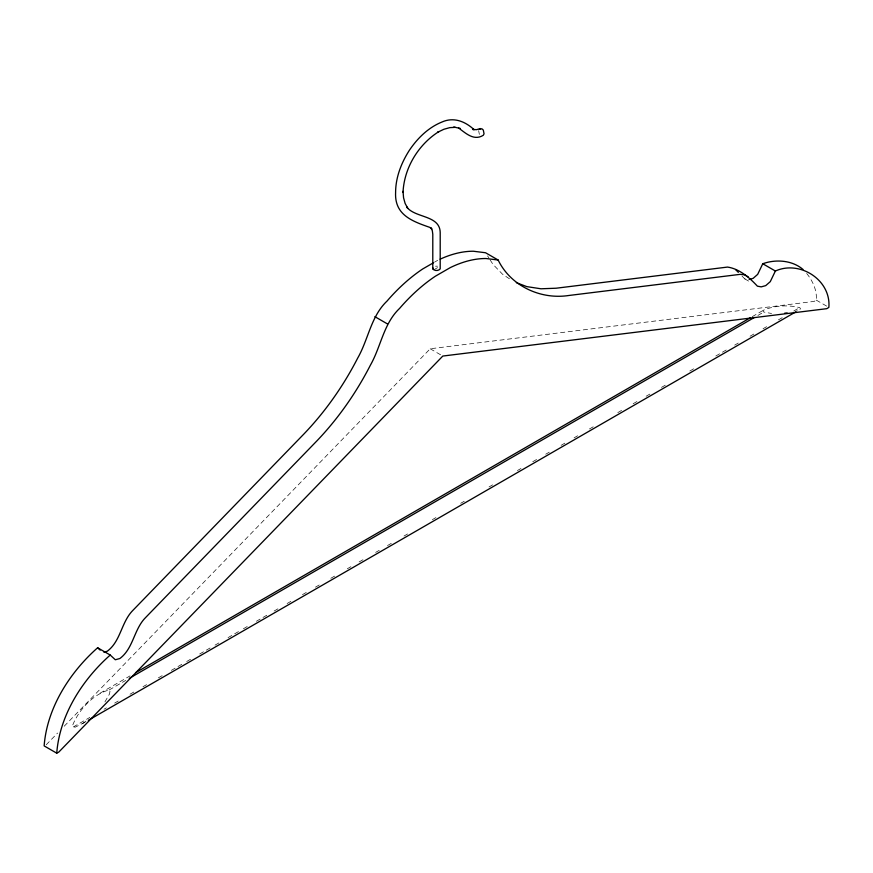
<?xml version="1.0" encoding="UTF-8"?>
<svg xmlns="http://www.w3.org/2000/svg" width="873" height="873" viewBox="0 0 873 873"><rect width="100%" height="100%" fill="white"/><g stroke="black" fill="none" stroke-linecap="round" stroke-linejoin="round"><path stroke-width="0.65" stroke-dasharray="4.37 3.27" d="M64.209 726.216L430.193 348.774L814.203 301.392L816.255 300.116C817.281 290.076 812.185 279.818 805.735 272.311M799.963 309.457L800.454 308.485L799.668 307.602C787.97 304.71 774.624 305.474 763.504 310.177L763.013 311.148L763.799 312.032L771.546 313.483M104.913 701.903L109.496 693.991L109.987 691.394L109.201 689.954C92.942 694.199 78.646 710.022 72.546 725.507L73.332 726.947L75.34 727.122L85.521 721.938M46.193 744.8L57.574 733.058M82.4 723.739L86.973 720.4M434.47 262.184L437.668 260.329M433.783 269.833L439.217 266.691M100.133 693.173L130.044 675.888M752.264 316.659L765.228 309.173M109.201 689.954L125.712 680.427M757.906 315.437L763.799 312.032M73.332 726.947L89.864 717.399M104.04 709.214L106.397 707.861M114.669 703.081L118.215 701.041M130.022 694.221L134.748 691.492M143.008 686.724L146.555 684.672M158.362 677.852L163.087 675.124M171.359 670.355L181.988 664.222M186.713 661.494L191.438 658.766M199.699 653.986L210.328 647.853M215.053 645.125L219.778 642.397M228.049 637.628L238.678 631.485M243.403 628.756L248.128 626.028M256.389 621.26L267.018 615.127M274.111 611.035L278.836 608.306M287.097 603.527L291.822 600.799M302.451 594.666L307.176 591.938M315.448 587.169L320.173 584.441M330.802 578.297L335.527 575.58M347.334 568.76L350.87 566.708M359.141 561.939L363.866 559.211M375.674 552.391L379.22 550.35M387.492 545.57L392.206 542.842M404.024 536.022L407.56 533.981M432.364 519.664L435.911 517.613M460.715 503.295L464.25 501.255M489.055 486.938L492.601 484.886M517.405 470.569L520.941 468.517M532.759 461.708L537.473 458.98M545.745 454.2L549.292 452.159M561.099 445.339L565.824 442.611M574.096 437.842L577.631 435.791M589.439 428.97L594.164 426.242M617.789 412.613L622.514 409.884M633.143 403.741L637.868 401.013M646.129 396.244L650.854 393.516M661.483 387.383L666.208 384.655M689.834 371.014L694.559 368.286M715.816 356.009L726.445 349.877M734.706 345.108L738.252 343.056M750.06 336.236L754.785 333.508M763.057 328.739L766.603 326.698M778.41 319.878L783.136 317.15M793.764 311.006L799.668 307.602M795.379 311.41L797.278 310.777M435.518 266.189L437.504 266.178M742.017 276.097L744.789 278.891L748.598 279.6M816.255 300.116L827.713 306.729M744.789 278.891L750.518 282.208M430.193 348.774L442.807 356.053M509.461 278.803L502.652 274.329L493.005 264.388L489.611 259.095M487.581 255.92L488.935 258.037M479.364 134.366L478.644 130.677"/><path stroke-width="1.31" d="M455.259 127.349L449.759 127.644L443.899 129.269L437.853 132.161L438.835 131.616C418.265 144.612 404.09 168.063 403.02 192.475L403.031 191.329L403.566 197.8L405.137 203.474L407.702 208.156L406.665 206.988C415.199 218.283 439.992 214.867 440.21 232.687L440.199 268.895C438.421 271.067 434.59 271.056 432.79 268.895L432.801 267.76M433.401 262.795L422.718 268.96A135.097 78.003 -60 0 0 387.001 301.109C370.905 316.408 368.406 339.324 357.744 357.995C343.58 385.582 325.673 411.205 304.262 433.641L132.849 610.413C121.26 622.1 120.769 641.251 107.259 651.236L103.854 652.175M748.161 276.85L744.538 274.831L740.151 274.351L568.738 295.5C540.616 299.821 510.749 286.017 498.145 260.023L485.999 258.517A135.097 78.003 -60 0 0 450.272 267.618L435.332 276.239A135.097 78.003 -60 0 0 399.605 308.387C383.509 323.687 381.01 346.603 370.348 365.274C356.184 392.861 338.288 418.483 316.866 440.92L145.464 617.691C133.864 629.378 133.373 648.53 119.863 658.515L115.323 659.77L110.227 655.045L97.623 647.766C69.633 672.537 46.967 708.058 44.141 745.902L56.745 753.17L58.797 752.079L442.807 356.053L826.807 308.671L828.859 307.394C831.183 279.982 799.832 259.936 775.377 271.023L770.281 281.641L765.741 285.613L761.212 286.868L757.393 286.169C749.471 277.625 739.366 268.786 727.536 267.073L556.134 288.221L540.976 288.788L526.845 286.628L516.336 282.666M802.996 269.451C792.171 260.132 775.66 259.074 762.773 263.744L757.677 274.362L753.137 278.345L749.732 279.284M135.948 672.483L750.529 317.663M129.248 678.376L754.359 317.477M88.315 720.323L795.87 311.825M110.227 655.045C82.237 679.816 59.571 715.336 56.745 753.17M479.364 129.204L482.06 128.877L483.315 130.099L484.046 133.787L483.315 135.26C473.832 141.262 465.746 133.132 458.641 128.058M480.619 128.538L476.407 129.673L472.577 129.4L474.148 129.728C465.44 121.587 453.895 116.676 442.022 122.002C428.359 127.491 417.501 138.218 409.382 150.276C401.318 162.858 395.633 177.394 395.6 192.497C394.52 214.463 411.292 221 429.745 227.351L431.928 229.032L430.891 227.853L432.31 230.625L432.79 234.215L432.79 268.895M784.718 313.167L787.14 312.938M453.72 127.032L460.235 128.386M762.773 263.744L775.377 271.023M498.145 260.023L485.541 252.744L473.395 251.238A135.097 78.003 -60 0 0 440.156 259.161M374.855 316.659L387.459 323.927M97.623 647.766L100.177 650.123M735.557 269.571L738.329 272.365"/></g></svg>
